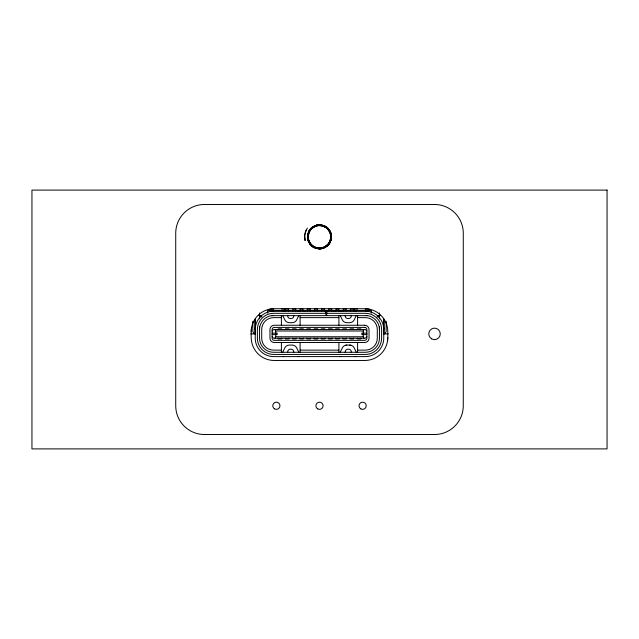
<?xml version="1.0" encoding="UTF-8"?>
<svg xmlns="http://www.w3.org/2000/svg" width="639" height="639" viewBox="0 0 639 639"><rect width="100%" height="100%" fill="white"/><g stroke="black" fill="none" stroke-linecap="round" stroke-linejoin="round"><path stroke-width="0.96" d="M293.788 315.323C294.483 319.716 287.007 319.716 287.702 315.323M287.702 352.432C287.007 348.039 294.483 348.039 293.788 352.432M351.298 315.323C351.993 319.716 344.517 319.716 345.212 315.323M345.212 352.432C344.517 348.039 351.993 348.039 351.298 352.432M306.249 230L304.675 235.224L305.091 240.663C303.996 236.382 304.827 231.645 307.439 228.067M275.002 338.191L275.721 336.753L275.721 331.002L275.002 329.564M363.998 338.191L363.279 336.753L363.279 331.002L363.998 329.564M328.318 244.465C342.272 225.815 305.186 215.974 308.054 239.082C313.493 260.456 343.614 240.408 326.002 227.141C307.039 215.878 299.923 251.351 321.76 248.275C343.127 242.836 323.078 212.715 309.811 230.328C298.549 249.29 334.021 256.407 330.946 234.577C325.507 213.202 295.386 233.251 312.998 246.518C331.961 257.781 339.077 222.308 317.24 225.383C296.2 230.639 315.354 260.576 328.949 243.675A11.67 11.67 0 0 0 327.32 228.171C310.171 214.313 298.046 248.395 320.091 248.483C342.017 246.159 326.497 213.482 310.842 229.01C296.983 246.159 331.066 258.284 331.154 236.238C328.829 214.313 296.153 229.832 311.68 245.488C328.829 259.346 340.954 225.263 318.909 225.176C296.983 227.5 312.503 260.177 328.158 244.649C342.017 227.5 307.934 215.375 307.846 237.42C310.889 260.648 344.285 241.862 326.13 226.949M377.098 316.912L378.304 315.474L380.101 315.474M324.772 247.74L328.949 243.675M272.126 331.002L273.564 329.564L365.436 329.564L366.874 331.002M366.874 336.753L365.436 338.191L273.564 338.191L272.126 336.753M384.055 333.79L385.293 333.111L386.172 331.473L386.212 321.273M333.55 311.481L335.315 311.161A5.032 5.032 0 0 0 334.013 311.329M270.76 311.385L368.24 311.385M271.431 315.65L367.569 315.65M298.828 315.474L296.911 319.348A5.032 5.032 0 0 1 293.397 322.511A16.806 16.806 0 0 1 289.307 322.663A5.032 5.032 0 0 1 284.579 319.348L282.662 315.474M356.338 315.474L354.421 319.348A5.032 5.032 0 0 1 349.693 322.663A16.806 16.806 0 0 1 345.603 322.511A5.032 5.032 0 0 1 342.089 319.348L340.172 315.474M282.662 352.281L284.579 348.407A5.032 5.032 0 0 1 288.093 345.244A16.806 16.806 0 0 1 292.183 345.092A5.032 5.032 0 0 1 296.911 348.407L298.828 352.281M340.172 352.281L342.089 348.407A5.032 5.032 0 0 1 346.817 345.092M270.76 309.004L273.348 309.004L273.348 310.818M281.4 309.004L284.85 309.004L284.85 310.818M357.6 309.004L354.15 309.004L354.15 310.818M368.24 309.004L365.652 309.004L365.652 310.818M325.163 311.88L327.136 311.88M325.97 313.318L273.636 313.318A16.247 16.247 0 0 0 257.389 329.564L257.389 338.191A16.247 16.247 0 0 0 273.636 354.437L365.364 354.437A16.247 16.247 0 0 0 381.611 338.191L381.611 329.564A16.247 16.247 0 0 0 365.364 313.318L326.689 313.318M258.899 315.474L260.696 315.474L261.902 316.912M259.546 316.768L261.463 316.768M377.537 316.768L379.454 316.768M281.4 317.631L273.636 317.631A11.933 11.933 0 0 0 261.702 329.564L261.702 338.191A11.933 11.933 0 0 0 273.636 350.124L281.4 350.124M300.09 317.631L338.91 317.631M357.6 317.631L365.364 317.631A11.933 11.933 0 0 1 377.298 329.564L377.298 338.191A11.933 11.933 0 0 1 365.364 350.124L357.6 350.124M275.721 331.002L363.279 331.002M272.126 333.159L277.158 333.159L277.158 334.596L272.126 334.596M366.874 333.159L361.842 333.159L361.842 334.596L366.874 334.596M250.855 333.877L255.424 333.877M383.576 333.877L388.145 333.877M275.721 336.753L363.279 336.753M300.09 350.124L338.91 350.124M356.338 352.281L354.421 348.407A5.032 5.032 0 0 0 349.693 345.092M305.051 311.353L303.725 311.161A5.032 5.032 0 0 1 304.987 311.329L305.45 311.481M254.945 333.79L253.707 333.111L252.828 331.473L252.788 321.273M327.32 228.171L328.949 229.984A11.67 11.67 0 0 1 327.32 245.488M328.318 229.193L328.949 229.984M304.643 238.123L304.731 238.874M384.055 319.404L384.055 333.87M383.767 318.869L383.767 338.191A18.403 18.403 0 0 1 365.364 356.594L273.636 356.594A18.403 18.403 0 0 1 255.233 338.191L255.233 318.869M379.454 312.966L379.454 318.925M379.454 326.856L379.454 338.191A14.09 14.09 0 0 1 365.364 352.281L273.636 352.281A14.09 14.09 0 0 1 259.546 338.191L259.546 326.856M371.259 313.15L371.259 310.442L267.741 310.442L267.741 313.15M369.102 309.004L369.102 310.826M365.364 309.004L365.364 310.818M360.835 329.564L360.835 328.845L357.241 328.845L357.241 329.564M360.835 338.191L360.835 338.91L357.241 338.91L357.241 338.191M357.6 315.474L357.6 325.251M357.6 342.504L357.6 352.281M353.862 310.818L353.862 309.004L350.412 309.004L350.412 310.826M353.647 329.564L353.647 328.845L350.052 328.845L350.052 329.564M353.647 338.191L353.647 338.91L350.052 338.91L350.052 338.191M346.458 329.564L346.458 328.845L342.863 328.845L342.863 329.564M346.458 338.191L346.458 338.91L342.863 338.91L342.863 338.191M346.098 310.826L346.098 309.004L343.223 309.004L343.223 310.826M339.269 329.564L339.269 328.845L335.675 328.845L335.675 329.564M339.269 338.191L339.269 338.91L335.675 338.91L335.675 338.191M338.91 310.826L338.91 309.004L336.034 309.004L336.034 310.826M338.91 315.474L338.91 325.251M338.91 342.504L338.91 352.281M332.08 329.564L332.08 328.845L328.486 328.845L328.486 329.564M332.08 338.191L332.08 338.91L328.486 338.91L328.486 338.191M331.721 310.826L331.721 309.004L328.845 309.004L328.845 310.826M326.689 311.161L326.689 315.474M325.97 311.161L325.97 315.474M324.892 329.564L324.892 328.845L321.297 328.845L321.297 329.564M324.892 338.191L324.892 338.91L321.297 338.91L321.297 338.191M324.532 310.826L324.532 309.004L321.657 309.004L321.657 310.826M317.703 329.564L317.703 328.845L314.108 328.845L314.108 329.564M317.703 338.191L317.703 338.91L314.108 338.91L314.108 338.191M317.343 310.826L317.343 309.004L314.468 309.004L314.468 310.826M310.514 329.564L310.514 328.845L306.92 328.845L306.92 329.564M310.514 338.191L310.514 338.91L306.92 338.91L306.92 338.191M310.155 310.826L310.155 309.004L307.279 309.004L307.279 310.826M303.325 329.564L303.325 328.845L299.731 328.845L299.731 329.564M303.325 338.191L303.325 338.91L299.731 338.91L299.731 338.191M302.966 310.826L302.966 309.004L300.09 309.004L300.09 310.826M300.09 315.474L300.09 325.251M300.09 342.504L300.09 352.281M296.137 329.564L296.137 328.845L292.542 328.845L292.542 329.564M296.137 338.191L296.137 338.91L292.542 338.91L292.542 338.191M295.777 310.826L295.777 309.004L292.902 309.004L292.902 310.826M288.948 329.564L288.948 328.845L285.353 328.845L285.353 329.564M288.948 338.191L288.948 338.91L285.353 338.91L285.353 338.191M288.588 310.826L288.588 309.004L285.138 309.004L285.138 310.818M281.759 329.564L281.759 328.845L278.165 328.845L278.165 329.564M281.759 338.191L281.759 338.91L278.165 338.91L278.165 338.191M281.4 315.474L281.4 325.251M281.4 342.504L281.4 352.281M273.636 309.004L273.636 310.818M269.898 309.004L269.898 310.826M259.546 312.966L259.546 318.925M254.945 319.404L254.945 333.87M387.514 341.074A59.611 59.611 0 0 0 387.514 328.119A23.004 23.004 0 0 0 364.789 308.717L274.211 308.717A23.004 23.004 0 0 0 251.207 331.721M387.793 337.472A23.004 23.004 0 0 1 364.789 360.476L274.211 360.476A23.004 23.004 0 0 1 251.207 337.472A59.611 59.611 0 0 1 251.486 328.119M365.364 315.474A14.09 14.09 0 0 1 379.454 329.564M259.546 329.564A14.09 14.09 0 0 1 273.636 315.474M255.233 329.564A18.403 18.403 0 0 1 273.636 311.161M282.662 311.161A5.032 5.032 0 0 1 283.884 311.313M297.606 311.313A5.032 5.032 0 0 1 298.828 311.161M298.828 356.594A5.032 5.032 0 0 1 297.606 356.442M283.884 356.442A5.032 5.032 0 0 1 282.662 356.594M341.394 356.442A5.032 5.032 0 0 1 340.172 356.594M345.603 345.244A16.806 16.806 0 0 1 350.907 345.244M356.338 356.594A5.032 5.032 0 0 1 355.116 356.442M355.116 311.313A5.032 5.032 0 0 1 356.338 311.161M340.172 311.161A5.032 5.032 0 0 1 341.394 311.313M365.364 311.161A18.403 18.403 0 0 1 383.767 329.564M607.05 190.102L31.95 190.102L31.95 448.897L607.05 448.897L607.05 190.102M434.52 204.48L204.48 204.48A28.755 28.755 0 0 0 175.725 233.235L175.725 405.765A28.755 28.755 0 0 0 204.48 434.52L434.52 434.52A28.755 28.755 0 0 0 463.275 405.765L463.275 233.235A28.755 28.755 0 0 0 434.52 204.48M364.717 325.251L274.283 325.251A4.313 4.313 0 0 0 269.97 329.564L269.97 338.191A4.313 4.313 0 0 0 274.283 342.504L364.717 342.504A4.313 4.313 0 0 0 369.03 338.191L369.03 329.564A4.313 4.313 0 0 0 364.717 325.251M364.717 327.408L274.283 327.408A2.157 2.157 0 0 0 272.126 329.564L272.126 338.191A2.157 2.157 0 0 0 274.283 340.347L364.717 340.347A2.157 2.157 0 0 0 366.874 338.191L366.874 329.564A2.157 2.157 0 0 0 364.717 327.408M317.703 408.88A3.594 3.594 0 0 0 323.094 405.765A3.594 3.594 0 0 0 317.703 402.65A3.594 3.594 0 0 0 317.703 408.88M360.835 408.88A3.594 3.594 0 0 0 366.227 405.765A3.594 3.594 0 0 0 360.835 402.65A3.594 3.594 0 0 0 360.835 408.88M274.57 408.88A3.594 3.594 0 0 0 279.962 405.765A3.594 3.594 0 0 0 274.57 402.65A3.594 3.594 0 0 0 274.57 408.88M431.644 338.862A5.751 5.751 0 0 0 440.271 333.877A5.751 5.751 0 0 0 431.644 328.893A5.751 5.751 0 0 0 431.644 338.862"/></g></svg>
